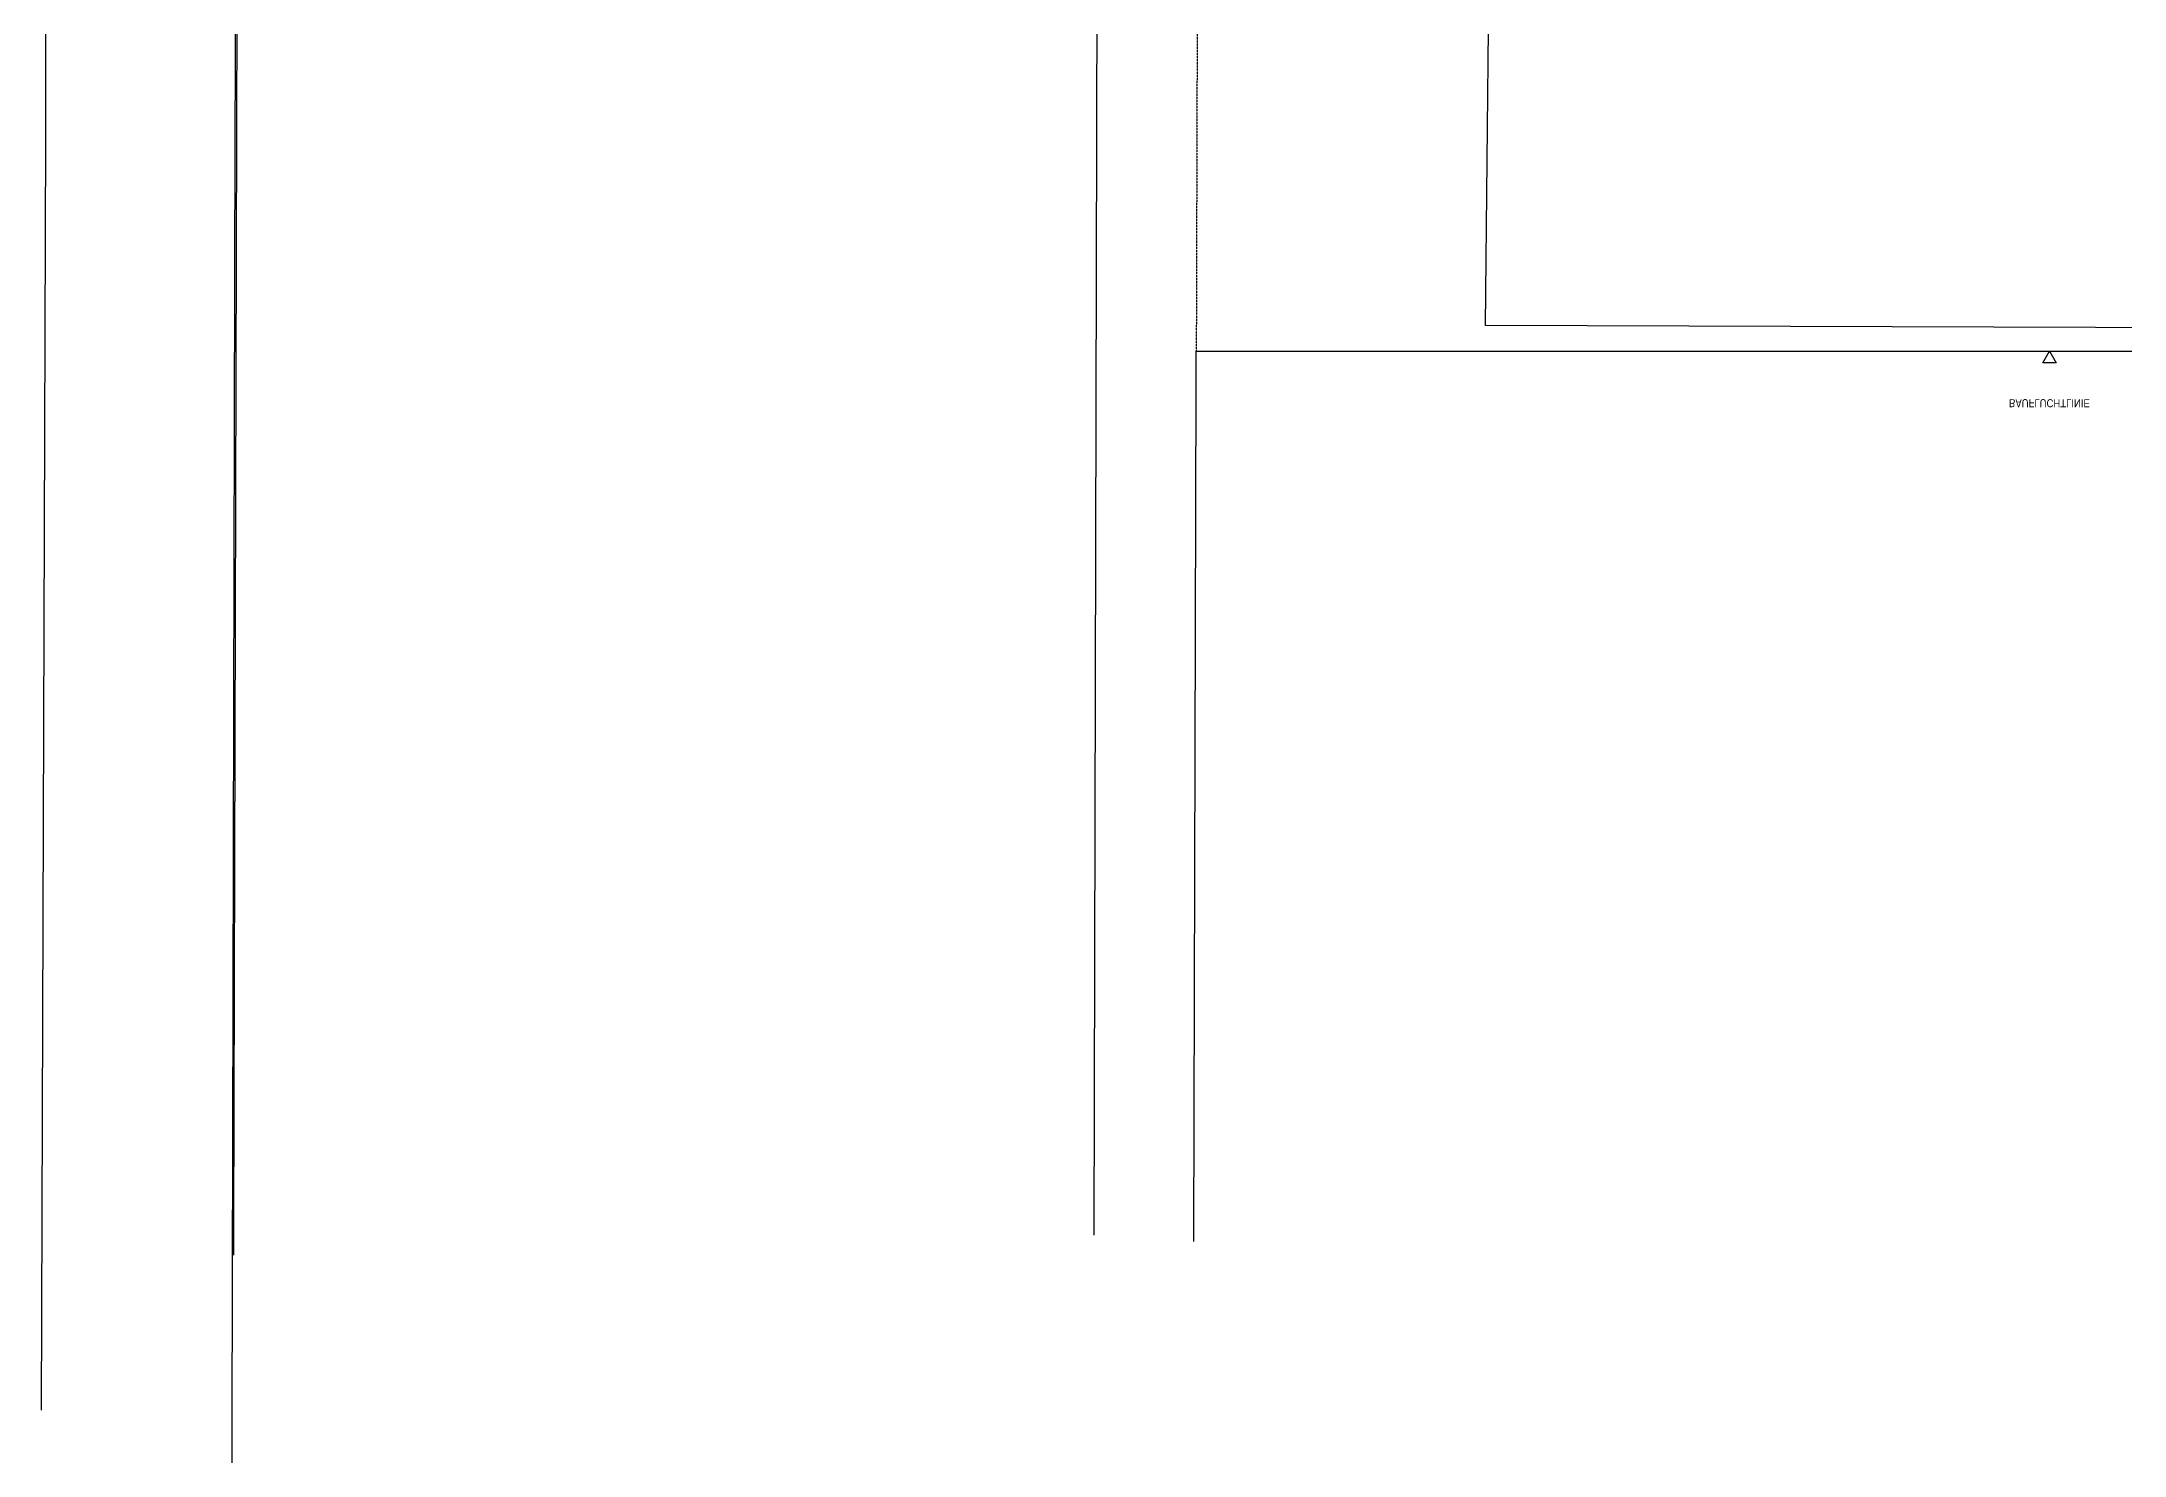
# Model space of a CAD drawing. Header units: millimetres. Extents: x -89828 to -25315, y -35442 to 69272.
# Drawn here: x -86894 to -60870, y -14417 to 3247 of the extents above; entities that cross this region are included whole.
import ezdxf
from ezdxf.enums import TextEntityAlignment as Align

# ---------------------------------------------------------------- set-up
doc = ezdxf.new("R2010")
doc.units = ezdxf.units.MM
doc.linetypes.add('HIDDEN2', pattern=[0.1875, 0.125, -0.0625])
doc.linetypes.add('STRICHLINIE', pattern=[0.75, 0.5, -0.25])
for name, color, linetype in [('01-BFL-G00-L04-M0', 10, 'Continuous'), ('02-DIM-G00-L04-BEHÖRDE', 20, 'Continuous'), ('02-TWB-G00-L04-M0', 5, 'Continuous'), ('09-SYM-G00-L04-GEHSTEIG', 8, 'Continuous')]:
    doc.layers.add(name, color=color, linetype=linetype)
doc.styles.add('ARIAL', font='arial.ttf', dxfattribs={"width": 0.85})

# ---------------------------------------------------------------- blocks, each defined once
blk = doc.blocks.new('01-HK3')
blk.add_lwpolyline([(0, 0), (0.042, 0.073), (-0.042, 0.073)], close=True)
at = {"color": 0, "style": 'ARIAL', "width": 0.85}
blk.add_attdef('HEIGHT', text='', height=0.05, dxfattribs=at).set_placement((0, 0.35), align=Align.TOP_CENTER)

msp = doc.modelspace()

# ---------------------------------------------------------------- linework, layer by layer
at = {"layer": '01-BFL-G00-L04-M0', "color": 251, "linetype": 'HIDDEN2', "ltscale": 3, "true_color": 0x636466}
msp.add_lwpolyline([(-84276.4929, 69272.143), (-84315.9255, 38990.4554), (-84316.0948, 38860.4555), (-84408.3848, 20779.5205), (-84497.8648, -11915.9133)], dxfattribs=at)
at = {"layer": '01-BFL-G00-L04-M0', "color": 251, "linetype": 'STRICHLINIE', "ltscale": 0.5, "true_color": 0x636466}
msp.add_lwpolyline([(-72434.0658, 11379.4223), (-72466.9071, -620.5777)], dxfattribs=at)
at = {"layer": '01-BFL-G00-L04-M0', "color": 251, "linetype": 'STRICHLINIE', "true_color": 0x636466}
msp.add_lwpolyline([(-72497.355, -11746.065), (-72466.9071, -620.5777), (-42294.5294, -620.5777), (-42294.5312, -9395.2406), (-42386.344, -21258.1925)], dxfattribs=at)
at = {"layer": '02-TWB-G00-L04-M0', "color": 251, "true_color": 0x636466}
msp.add_lwpolyline([(-84562.2505, -35442.0401), (-84476.4859, 2039.7853), (-84392.784, 20740.1666), (-73543.2676, 20813.4058), (-73696.2939, 7510.3264), (-68844.6387, 7481.3065), (-68768.6076, 11397.4427), (-57405.3779, 11380.2835), (-57405.3779, 11380.2835), (-57420.3228, -336.4084), (-68853.3859, -297.91), (-68809.9974, 3820.6372), (-73709.4559, 3834.9997), (-73746.7146, -11666.9716)], dxfattribs=at)
at = {"layer": '09-SYM-G00-L04-GEHSTEIG', "color": 251, "true_color": 0x636466}
msp.add_lwpolyline([(-86894.1126, -13853.4562), (-86842.3988, 2046.6839), (-86811.8996, 20822.345), (-86795.3988, 38848.1091), (-86767.1984, 53942.1826)], dxfattribs=at)

# ---------------------------------------------------------------- block references
at = {"layer": '02-DIM-G00-L04-BEHÖRDE', "color": 251, "true_color": 0x636466}
ref = msp.add_blockref('01-HK3', (-61806.1236, -620.5771), dxfattribs=dict(at, xscale=-2000, yscale=2000.000000014344, zscale=2000, rotation=179.9999999866583))
ref.add_attrib('HEIGHT', 'BAUFLUCHTLINIE', dxfattribs={"layer": '0', "color": 0, "extrusion": (0, 0, -1), "height": 100, "rotation": 180.00000001, "style": 'ARIAL', "width": 0.85}).set_placement((61806.1236, -1320.5771), align=Align.TOP_CENTER)

doc.saveas('drawing.dxf')
